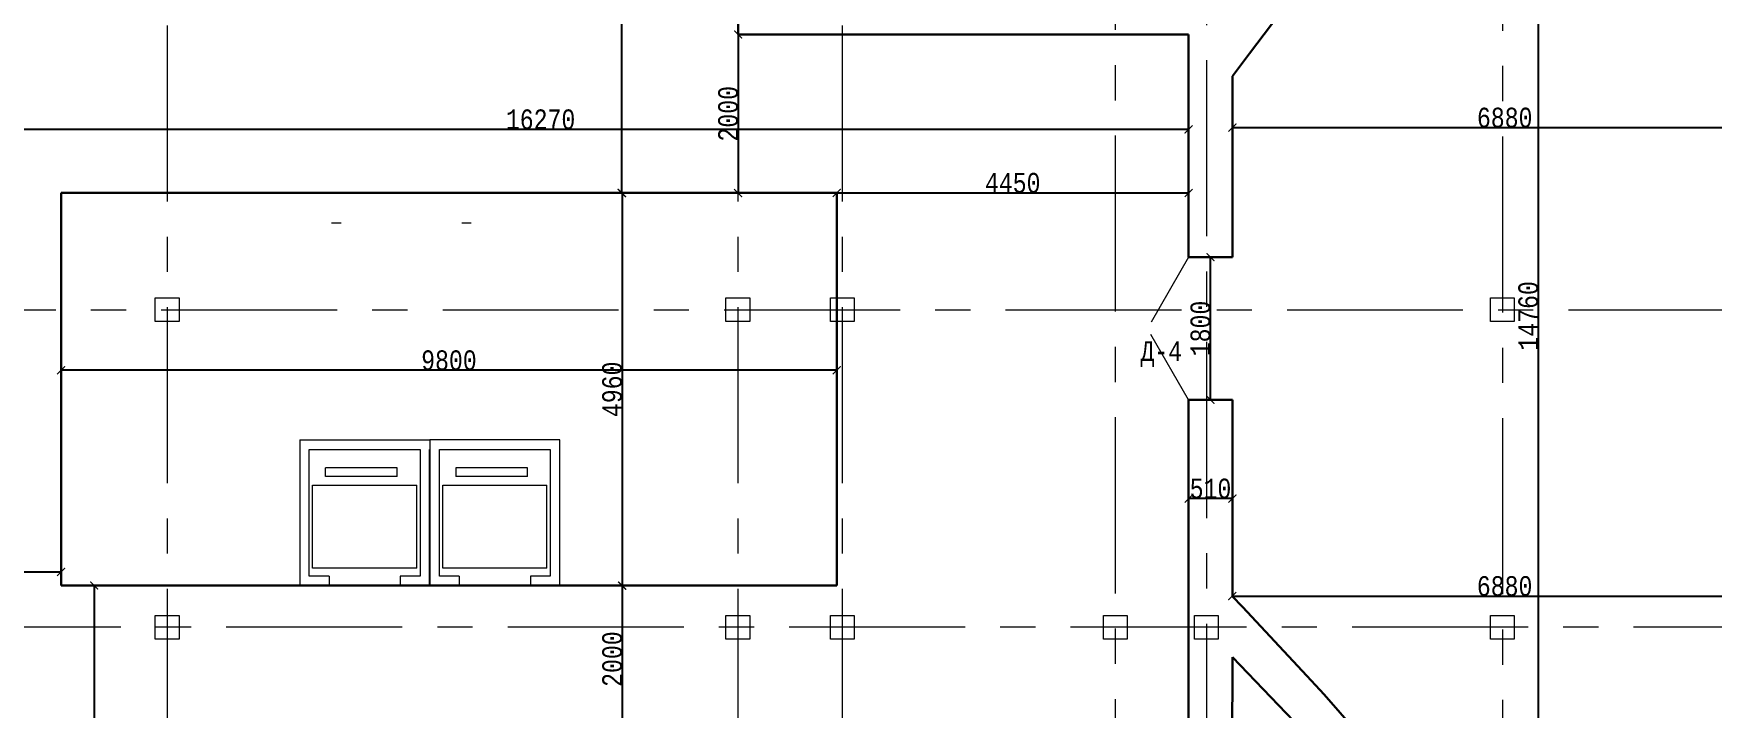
# Model space of a CAD drawing. Header units: millimetres. Extents: x -689206 to 4969298, y -1019800 to 703299.
# Drawn here: x 68225 to 89436, y -356477 to -347960 of the extents above; entities that cross this region are included whole.
import ezdxf

# ---------------------------------------------------------------- set-up
doc = ezdxf.new("R2010")
doc.units = ezdxf.units.MM
doc.linetypes.add('осеваяX2', pattern=[101.6, 63.5, -12.7, 12.7, -12.7])
for name, color, linetype, lineweight in [('несущие', 7, 'Continuous', 30), ('РАЗМЕРЫ', 7, 'Continuous', 9), ('стены', 7, 'Continuous', 20)]:
    doc.layers.add(name, color=color, linetype=linetype, lineweight=lineweight)
doc.styles.add('Аннотативный', font='isocteur.ttf', dxfattribs={"width": 0.7, "height": 250})
doc.dimstyles.new('Аннотативный', dxfattribs={"dimscale": 0, "dimtxt": 250, "dimasz": 100, "dimexe": 1.25, "dimexo": 0.625, "dimtad": 1, "dimdec": 0, "dimtxsty": 'Аннотативный', "dimblk": 'ARCHTICK', "dimcen": 2.5, "dimadec": 0, "dimazin": 0, "dimtfac": 1, "dimtdec": 0, "dimtmove": 0, "dimatfit": 3, "dimfxl": 1, "dimarcsym": 0})

# ---------------------------------------------------------------- blocks, each defined once
blk = doc.blocks.new('_ArchTick')
at = {"color": 0, "linetype": 'ByBlock', "const_width": 0.15}
blk.add_lwpolyline([(-0.5, -0.5), (0.5, 0.5)], dxfattribs=at)
blk = doc.blocks.new('*D1710')
at = {"layer": 'Defpoints', "color": 0, "lineweight": 20, "transparency": 16777216}
for p in [(83372, -349147), (90252, -349147), (90252, -349147)]:
    blk.add_point(p, dxfattribs=at)
at = {"layer": 'стены', "color": 0, "lineweight": -2, "transparency": 16777216}
for p, q in [((83372, -349147), (83372, -349146)), ((83372, -349147), (90252, -349147)), ((90252, -349147), (90252, -349146))]:
    blk.add_line(p, q, dxfattribs=at)
at = {"layer": 'стены', "color": 0, "lineweight": -2, "transparency": 16777216, "xscale": 100, "yscale": 100, "zscale": 100, "rotation": 180}
blk.add_blockref('_ArchTick', (83372, -349147), dxfattribs=at)
at = {"layer": 'стены', "color": 0, "lineweight": -2, "transparency": 16777216, "xscale": 100, "yscale": 100, "zscale": 100}
blk.add_blockref('_ArchTick', (90252, -349147), dxfattribs=at)
at = {"layer": 'стены', "color": 0, "lineweight": 5, "transparency": 16777216, "insert": (86812, -349022), "char_height": 250, "attachment_point": 5, "style": 'Аннотативный'}
blk.add_mtext('6880', dxfattribs=at)
blk = doc.blocks.new('*D1798')
at = {"layer": 'Defpoints', "color": 0, "linetype": 'ByBlock', "lineweight": 20, "transparency": 16777216}
for p in [(87236, -344145), (87236, -358901), (87236, -358901)]:
    blk.add_point(p, dxfattribs=at)
at = {"layer": 'РАЗМЕРЫ', "color": 0, "linetype": 'ByBlock', "lineweight": -2, "transparency": 16777216}
for p, q in [((87236, -344145), (87236, -358901)), ((87237, -344145), (87237, -344145)), ((87237, -358901), (87237, -358901))]:
    blk.add_line(p, q, dxfattribs=at)
at = {"layer": 'РАЗМЕРЫ', "color": 0, "linetype": 'ByBlock', "lineweight": -2, "transparency": 16777216, "xscale": 100, "yscale": 100, "zscale": 100}
for p, rotation in [((87236, -344145), 90), ((87236, -358901), 270)]:
    blk.add_blockref('_ArchTick', p, dxfattribs=dict(at, rotation=rotation))
at = {"layer": 'РАЗМЕРЫ', "color": 0, "linetype": 'ByBlock', "lineweight": 5, "transparency": 16777216, "insert": (87111, -351523), "char_height": 250, "attachment_point": 5, "rotation": 90, "style": 'Аннотативный'}
blk.add_mtext('14760', dxfattribs=at)
blk = doc.blocks.new('*D1785')
at = {"layer": 'Defpoints', "color": 0, "linetype": 'ByBlock', "lineweight": 30, "transparency": 16777216}
for p in [(83095, -350782), (83095, -350782), (83095, -352582)]:
    blk.add_point(p, dxfattribs=at)
at = {"layer": 'РАЗМЕРЫ', "color": 0, "linetype": 'ByBlock', "lineweight": -2, "transparency": 16777216}
for p, q in [((83095, -352582), (83095, -350782)), ((83096, -350782), (83096, -350782)), ((83096, -352582), (83096, -352582))]:
    blk.add_line(p, q, dxfattribs=at)
at = {"layer": 'РАЗМЕРЫ', "color": 0, "linetype": 'ByBlock', "lineweight": -2, "transparency": 16777216, "xscale": 100, "yscale": 100, "zscale": 100}
for p, rotation in [((83095, -350782), 90), ((83095, -352582), 270)]:
    blk.add_blockref('_ArchTick', p, dxfattribs=dict(at, rotation=rotation))
at = {"layer": 'РАЗМЕРЫ', "color": 0, "linetype": 'ByBlock', "lineweight": 5, "transparency": 16777216, "insert": (82969, -351682), "char_height": 250, "attachment_point": 5, "rotation": 90, "style": 'Аннотативный'}
blk.add_mtext('1800', dxfattribs=at)
blk = doc.blocks.new('*D1835')
at = {"layer": 'Defpoints', "color": 0, "linetype": 'ByBlock', "lineweight": 20, "transparency": 16777216}
for p in [(83370, -355061), (90252, -355060), (90252, -355060)]:
    blk.add_point(p, dxfattribs=at)
at = {"layer": 'РАЗМЕРЫ', "color": 0, "linetype": 'ByBlock', "lineweight": -2, "transparency": 16777216}
for p, q in [((83370, -355060), (83370, -355059)), ((83370, -355060), (90252, -355060)), ((90252, -355060), (90252, -355059))]:
    blk.add_line(p, q, dxfattribs=at)
at = {"layer": 'РАЗМЕРЫ', "color": 0, "linetype": 'ByBlock', "lineweight": -2, "transparency": 16777216, "xscale": 100, "yscale": 100, "zscale": 100, "rotation": 180}
blk.add_blockref('_ArchTick', (83370, -355060), dxfattribs=at)
at = {"layer": 'РАЗМЕРЫ', "color": 0, "linetype": 'ByBlock', "lineweight": -2, "transparency": 16777216, "xscale": 100, "yscale": 100, "zscale": 100}
blk.add_blockref('_ArchTick', (90252, -355060), dxfattribs=at)
at = {"layer": 'РАЗМЕРЫ', "color": 0, "linetype": 'ByBlock', "lineweight": 5, "transparency": 16777216, "insert": (86811, -354935), "char_height": 250, "attachment_point": 5, "style": 'Аннотативный'}
blk.add_mtext('6880', dxfattribs=at)
blk = doc.blocks.new('*D1855')
at = {"layer": 'Defpoints', "color": 0, "linetype": 'ByBlock', "lineweight": 20, "transparency": 16777216}
for p in [(68573, -349972), (78373, -349972), (68573, -352210)]:
    blk.add_point(p, dxfattribs=at)
at = {"layer": 'РАЗМЕРЫ', "color": 0, "linetype": 'ByBlock', "lineweight": -2, "transparency": 16777216}
for p, q in [((68573, -349972), (68573, -352211)), ((78373, -349972), (78373, -352211)), ((78373, -352210), (68573, -352210))]:
    blk.add_line(p, q, dxfattribs=at)
at = {"layer": 'РАЗМЕРЫ', "color": 0, "linetype": 'ByBlock', "lineweight": -2, "transparency": 16777216, "xscale": 100, "yscale": 100, "zscale": 100, "rotation": 180}
blk.add_blockref('_ArchTick', (68573, -352210), dxfattribs=at)
at = {"layer": 'РАЗМЕРЫ', "color": 0, "linetype": 'ByBlock', "lineweight": -2, "transparency": 16777216, "xscale": 100, "yscale": 100, "zscale": 100}
blk.add_blockref('_ArchTick', (78373, -352210), dxfattribs=at)
at = {"layer": 'РАЗМЕРЫ', "color": 0, "linetype": 'ByBlock', "lineweight": 5, "transparency": 16777216, "insert": (73473, -352085), "char_height": 250, "attachment_point": 5, "style": 'Аннотативный'}
blk.add_mtext('9800', dxfattribs=at)
blk = doc.blocks.new('*D1856')
at = {"layer": 'Defpoints', "color": 0, "linetype": 'ByBlock', "lineweight": 30, "transparency": 16777216}
for p in [(75654, -342793), (75654, -349972), (75654, -349972)]:
    blk.add_point(p, dxfattribs=at)
at = {"layer": 'РАЗМЕРЫ', "color": 0, "linetype": 'ByBlock', "lineweight": -2, "transparency": 16777216}
for p, q in [((75654, -342793), (75655, -342793)), ((75654, -342793), (75654, -349972)), ((75654, -349972), (75655, -349972))]:
    blk.add_line(p, q, dxfattribs=at)
at = {"layer": 'РАЗМЕРЫ', "color": 0, "linetype": 'ByBlock', "lineweight": -2, "transparency": 16777216, "xscale": 100, "yscale": 100, "zscale": 100}
for p, rotation in [((75654, -342793), 90), ((75654, -349972), 270)]:
    blk.add_blockref('_ArchTick', p, dxfattribs=dict(at, rotation=rotation))
at = {"layer": 'РАЗМЕРЫ', "color": 0, "linetype": 'ByBlock', "lineweight": 5, "transparency": 16777216, "insert": (75528, -346382), "char_height": 250, "attachment_point": 5, "rotation": 90, "style": 'Аннотативный'}
blk.add_mtext('7690', dxfattribs=at)
blk = doc.blocks.new('*D1857')
at = {"layer": 'Defpoints', "color": 0, "linetype": 'ByBlock', "lineweight": 20, "transparency": 16777216}
for p in [(66573, -354755), (68573, -354755), (68573, -354755)]:
    blk.add_point(p, dxfattribs=at)
at = {"layer": 'РАЗМЕРЫ', "color": 0, "linetype": 'ByBlock', "lineweight": -2, "transparency": 16777216}
for p, q in [((66573, -354755), (66573, -354754)), ((66573, -354755), (68573, -354755)), ((68573, -354755), (68573, -354754))]:
    blk.add_line(p, q, dxfattribs=at)
at = {"layer": 'РАЗМЕРЫ', "color": 0, "linetype": 'ByBlock', "lineweight": -2, "transparency": 16777216, "xscale": 100, "yscale": 100, "zscale": 100, "rotation": 180}
blk.add_blockref('_ArchTick', (66573, -354755), dxfattribs=at)
at = {"layer": 'РАЗМЕРЫ', "color": 0, "linetype": 'ByBlock', "lineweight": -2, "transparency": 16777216, "xscale": 100, "yscale": 100, "zscale": 100}
blk.add_blockref('_ArchTick', (68573, -354755), dxfattribs=at)
at = {"layer": 'РАЗМЕРЫ', "color": 0, "linetype": 'ByBlock', "lineweight": 5, "transparency": 16777216, "insert": (67573, -354630), "char_height": 250, "attachment_point": 5, "style": 'Аннотативный'}
blk.add_mtext('2000', dxfattribs=at)
blk = doc.blocks.new('*D1858')
at = {"layer": 'Defpoints', "color": 0, "linetype": 'ByBlock', "lineweight": 20, "transparency": 16777216}
for p in [(77127, -347972), (77127, -349972), (77127, -349972)]:
    blk.add_point(p, dxfattribs=at)
at = {"layer": 'РАЗМЕРЫ', "color": 0, "linetype": 'ByBlock', "lineweight": -2, "transparency": 16777216}
for p, q in [((77127, -347972), (77127, -349972)), ((77128, -347972), (77129, -347972)), ((77128, -349972), (77129, -349972))]:
    blk.add_line(p, q, dxfattribs=at)
at = {"layer": 'РАЗМЕРЫ', "color": 0, "linetype": 'ByBlock', "lineweight": -2, "transparency": 16777216, "xscale": 100, "yscale": 100, "zscale": 100}
for p, rotation in [((77127, -347972), 90), ((77127, -349972), 270)]:
    blk.add_blockref('_ArchTick', p, dxfattribs=dict(at, rotation=rotation))
at = {"layer": 'РАЗМЕРЫ', "color": 0, "linetype": 'ByBlock', "lineweight": 5, "transparency": 16777216, "insert": (77002, -348972), "char_height": 250, "attachment_point": 5, "rotation": 90, "style": 'Аннотативный'}
blk.add_mtext('2000', dxfattribs=at)
blk = doc.blocks.new('*D1859')
at = {"layer": 'Defpoints', "color": 0, "linetype": 'ByBlock', "lineweight": 20, "transparency": 16777216}
for p in [(75653, -349972), (75656, -354929), (75661, -354929)]:
    blk.add_point(p, dxfattribs=at)
at = {"layer": 'РАЗМЕРЫ', "color": 0, "linetype": 'ByBlock', "lineweight": -2, "transparency": 16777216}
for p, q in [((75653, -349972), (75663, -349972)), ((75661, -349972), (75661, -354929)), ((75656, -354929), (75663, -354929))]:
    blk.add_line(p, q, dxfattribs=at)
at = {"layer": 'РАЗМЕРЫ', "color": 0, "linetype": 'ByBlock', "lineweight": -2, "transparency": 16777216, "xscale": 100, "yscale": 100, "zscale": 100}
for p, rotation in [((75661, -349972), 90), ((75661, -354929), 270)]:
    blk.add_blockref('_ArchTick', p, dxfattribs=dict(at, rotation=rotation))
at = {"layer": 'РАЗМЕРЫ', "color": 0, "linetype": 'ByBlock', "lineweight": 5, "transparency": 16777216, "insert": (75536, -352450), "char_height": 250, "attachment_point": 5, "rotation": 90, "style": 'Аннотативный'}
blk.add_mtext('4960', dxfattribs=at)
blk = doc.blocks.new('*D1860')
at = {"layer": 'Defpoints', "color": 0, "linetype": 'ByBlock', "lineweight": 30, "transparency": 16777216}
for p in [(75656, -354929), (75663, -356782), (76274, -356782)]:
    blk.add_point(p, dxfattribs=at)
at = {"layer": 'РАЗМЕРЫ', "color": 0, "linetype": 'ByBlock', "lineweight": -2, "transparency": 16777216}
for p, q in [((75656, -354929), (75664, -354929)), ((75663, -354929), (75663, -356782)), ((76273, -356782), (75661, -356782))]:
    blk.add_line(p, q, dxfattribs=at)
at = {"layer": 'РАЗМЕРЫ', "color": 0, "linetype": 'ByBlock', "lineweight": -2, "transparency": 16777216, "xscale": 100, "yscale": 100, "zscale": 100}
for p, rotation in [((75663, -354929), 90), ((75663, -356782), 270)]:
    blk.add_blockref('_ArchTick', p, dxfattribs=dict(at, rotation=rotation))
at = {"layer": 'РАЗМЕРЫ', "color": 0, "linetype": 'ByBlock', "lineweight": 5, "transparency": 16777216, "insert": (75537, -355855), "char_height": 250, "attachment_point": 5, "rotation": 90, "style": 'Аннотативный'}
blk.add_mtext('2000', dxfattribs=at)
blk = doc.blocks.new('*D2196')
at = {"layer": 'Defpoints', "color": 0, "linetype": 'ByBlock', "lineweight": 5, "ltscale": 35, "transparency": 16777216}
for p in [(82818, -353620), (83372, -353620), (82818, -353830)]:
    blk.add_point(p, dxfattribs=at)
at = {"layer": 'РАЗМЕРЫ', "color": 0, "linetype": 'ByBlock', "lineweight": -2, "ltscale": 35, "transparency": 16777216}
for p, q in [((82818, -353621), (82818, -353831)), ((83372, -353621), (83372, -353831)), ((83372, -353830), (82818, -353830))]:
    blk.add_line(p, q, dxfattribs=at)
at = {"layer": 'РАЗМЕРЫ', "color": 0, "linetype": 'ByBlock', "lineweight": -2, "ltscale": 35, "transparency": 16777216, "xscale": 100, "yscale": 100, "zscale": 100, "rotation": 180}
blk.add_blockref('_ArchTick', (82818, -353830), dxfattribs=at)
at = {"layer": 'РАЗМЕРЫ', "color": 0, "linetype": 'ByBlock', "lineweight": -2, "ltscale": 35, "transparency": 16777216, "xscale": 100, "yscale": 100, "zscale": 100}
blk.add_blockref('_ArchTick', (83372, -353830), dxfattribs=at)
at = {"layer": 'РАЗМЕРЫ', "color": 0, "linetype": 'ByBlock', "lineweight": 5, "ltscale": 35, "transparency": 16777216, "insert": (83095, -353704), "char_height": 250, "attachment_point": 5, "style": 'Аннотативный'}
blk.add_mtext('510', dxfattribs=at)
blk = doc.blocks.new('*D2197')
at = {"layer": 'Defpoints', "color": 0, "linetype": 'ByBlock', "lineweight": 5, "ltscale": 35, "transparency": 16777216}
for p in [(66443, -347972), (82818, -347972), (66443, -349170)]:
    blk.add_point(p, dxfattribs=at)
at = {"layer": 'РАЗМЕРЫ', "color": 0, "linetype": 'ByBlock', "lineweight": -2, "ltscale": 35, "transparency": 16777216}
for p, q in [((66443, -347972), (66443, -349171)), ((82818, -347972), (82818, -349171)), ((82818, -349170), (66443, -349170))]:
    blk.add_line(p, q, dxfattribs=at)
at = {"layer": 'РАЗМЕРЫ', "color": 0, "linetype": 'ByBlock', "lineweight": -2, "ltscale": 35, "transparency": 16777216, "xscale": 100, "yscale": 100, "zscale": 100, "rotation": 180}
blk.add_blockref('_ArchTick', (66443, -349170), dxfattribs=at)
at = {"layer": 'РАЗМЕРЫ', "color": 0, "linetype": 'ByBlock', "lineweight": -2, "ltscale": 35, "transparency": 16777216, "xscale": 100, "yscale": 100, "zscale": 100}
blk.add_blockref('_ArchTick', (82818, -349170), dxfattribs=at)
at = {"layer": 'РАЗМЕРЫ', "color": 0, "linetype": 'ByBlock', "lineweight": 5, "ltscale": 35, "transparency": 16777216, "insert": (74631, -349044), "char_height": 250, "attachment_point": 5, "style": 'Аннотативный'}
blk.add_mtext('16270', dxfattribs=at)
blk = doc.blocks.new('*D2198')
at = {"layer": 'Defpoints', "color": 0, "linetype": 'ByBlock', "lineweight": 5, "ltscale": 35, "transparency": 16777216}
for p in [(78373, -349972), (82818, -349972), (82818, -349972)]:
    blk.add_point(p, dxfattribs=at)
at = {"layer": 'РАЗМЕРЫ', "color": 0, "linetype": 'ByBlock', "lineweight": -2, "ltscale": 35, "transparency": 16777216}
for p, q in [((78373, -349971), (78373, -349971)), ((78373, -349972), (82818, -349972)), ((82818, -349971), (82818, -349971))]:
    blk.add_line(p, q, dxfattribs=at)
at = {"layer": 'РАЗМЕРЫ', "color": 0, "linetype": 'ByBlock', "lineweight": -2, "ltscale": 35, "transparency": 16777216, "xscale": 100, "yscale": 100, "zscale": 100, "rotation": 180}
blk.add_blockref('_ArchTick', (78373, -349972), dxfattribs=at)
at = {"layer": 'РАЗМЕРЫ', "color": 0, "linetype": 'ByBlock', "lineweight": -2, "ltscale": 35, "transparency": 16777216, "xscale": 100, "yscale": 100, "zscale": 100}
blk.add_blockref('_ArchTick', (82818, -349972), dxfattribs=at)
at = {"layer": 'РАЗМЕРЫ', "color": 0, "linetype": 'ByBlock', "lineweight": 5, "ltscale": 35, "transparency": 16777216, "insert": (80596, -349846), "char_height": 250, "attachment_point": 5, "style": 'Аннотативный'}
blk.add_mtext('4450', dxfattribs=at)
blk = doc.blocks.new('*D2199')
at = {"layer": 'Defpoints', "color": 0, "linetype": 'ByBlock', "lineweight": 5, "ltscale": 35, "transparency": 16777216}
for p in [(68573, -354927), (68573, -360177), (68990, -360177)]:
    blk.add_point(p, dxfattribs=at)
at = {"layer": 'РАЗМЕРЫ', "color": 0, "linetype": 'ByBlock', "lineweight": -2, "ltscale": 35, "transparency": 16777216}
for p, q in [((68573, -354927), (68991, -354927)), ((68990, -354927), (68990, -360177)), ((68573, -360177), (68991, -360177))]:
    blk.add_line(p, q, dxfattribs=at)
at = {"layer": 'РАЗМЕРЫ', "color": 0, "linetype": 'ByBlock', "lineweight": -2, "ltscale": 35, "transparency": 16777216, "xscale": 100, "yscale": 100, "zscale": 100}
for p, rotation in [((68990, -354927), 90), ((68990, -360177), 270)]:
    blk.add_blockref('_ArchTick', p, dxfattribs=dict(at, rotation=rotation))
at = {"layer": 'РАЗМЕРЫ', "color": 0, "linetype": 'ByBlock', "lineweight": 5, "ltscale": 35, "transparency": 16777216, "insert": (68864, -357552), "char_height": 250, "attachment_point": 5, "rotation": 90, "style": 'Аннотативный'}
blk.add_mtext('5250', dxfattribs=at)

msp = doc.modelspace()

# ---------------------------------------------------------------- linework, layer by layer
at = {"layer": 'несущие', "color": 18, "linetype": 'ByBlock', "lineweight": 30, "true_color": 0x000000}
msp.add_line((84367.6, -356126.4), (84311.2, -356066), dxfattribs=at)
at = {"layer": 'РАЗМЕРЫ', "linetype": 'осеваяX2', "lineweight": 5, "ltscale": 35}
for p, q in [((69912.8, -330076.4), (69912.8, -379917.7)), ((77122.8, -330076.4), (77122.8, -379917.7)), ((81892.8, -379917.7), (81892.8, -330076.4)), ((83042.5, -344740.3), (83042.5, -379917.7)), ((108442.7, -355453.3), (41390, -355453.3))]:
    msp.add_line(p, q, dxfattribs=at)
at = {"layer": 'РАЗМЕРЫ', "linetype": 'ByBlock', "lineweight": 30}
for p, q in [((84404.7, -347128.3), (83588.2, -348212.3)), ((77127.3, -347971.8), (77127.3, -347591.8)), ((82816.8, -347971.8), (77127.3, -347971.8)), ((82816.8, -347971.8), (82818.3, -347971.8)), ((83588.2, -348212.3), (83371.8, -348499.5)), ((68572.7, -354927.4), (68572.7, -349971.8)), ((78372.8, -349971.8), (68572.7, -349971.8)), ((78372.8, -354927.4), (78372.8, -349971.8)), ((83371.1, -355061.6), (83371.8, -352581.8)), ((68572.7, -354927.4), (76697.7, -354927.4)), ((76697.7, -354927.4), (78372.8, -354927.4)), ((83500, -355197.5), (83370.1, -355060.5)), ((84311.2, -356066), (83500, -355197.5)), ((83370.1, -358764.2), (83370.9, -355830.1)), ((84149.7, -356640.1), (83370.9, -355830.1))]:
    msp.add_line(p, q, dxfattribs=at)
at = {"layer": 'РАЗМЕРЫ', "linetype": 'ByBlock', "lineweight": 20}
for p, q in [((75275.6, -349971.8), (73755.6, -349971.8)), ((72110, -350351.8), (71990, -350351.8)), ((73755.6, -350351.8), (73635.6, -350351.8))]:
    msp.add_line(p, q, dxfattribs=at)
at = {"layer": 'РАЗМЕРЫ', "linetype": 'ByBlock', "lineweight": 13}
for p, q in [((71588, -353089.1), (71588, -354929.1)), ((71588, -353089.1), (73233.6, -353089.1)), ((73233.6, -353089.1), (73233.6, -354929.1)), ((74873.6, -353089.1), (73233.6, -353089.1)), ((74873.6, -353209.1), (74873.6, -353089.1)), ((73228, -354929.1), (73228, -353209.1)), ((74873.6, -354929.1), (74873.6, -353209.1)), ((71914, -353549.1), (71914, -353439.1)), ((72820, -353549.1), (72820, -353439.1)), ((74465.6, -353549.1), (74465.6, -353439.1))]:
    msp.add_line(p, q, dxfattribs=at)
at = {"layer": 'РАЗМЕРЫ', "lineweight": 30}
for p, q in [((84367.6, -356126.4), (84531.5, -356301.9)), ((84531.5, -356301.9), (86799, -358900.5))]:
    msp.add_line(p, q, dxfattribs=at)
at = {"layer": 'стены', "linetype": 'осеваяX2', "lineweight": 5, "ltscale": 35}
for p, q in [((78442.7, -330076.4), (78442.7, -379917.7)), ((86782.8, -331477.9), (86782.8, -379917.7)), ((41390, -351445.4), (108442.7, -351445.4))]:
    msp.add_line(p, q, dxfattribs=at)
at = {"layer": 'стены', "lineweight": 30}
for p, q in [((82818.3, -350781.5), (82818.3, -347971.8)), ((83371.8, -350781.5), (83371.8, -348499.5)), ((82818.3, -350781.5), (83371.8, -350781.5)), ((82818.3, -358721.3), (82818.3, -352581.9)), ((83371.8, -352581.9), (82818.3, -352581.9))]:
    msp.add_line(p, q, dxfattribs=at)
at = {"layer": 'стены', "lineweight": 9}
for p, q in [((82818.3, -350781.5), (82344.5, -351602.1)), ((82818.3, -352581.9), (82343, -351758.6))]:
    msp.add_line(p, q, dxfattribs=at)
at = {"layer": 'стены', "color": 18, "lineweight": 13, "true_color": 0x000000}
for p, q in [((71708, -354809.1), (71708, -353209.1)), ((71708, -353209.1), (73108, -353209.1)), ((73108, -353209.1), (73108, -354809.1)), ((73353.6, -354809.1), (73353.6, -353209.1)), ((73353.6, -353209.1), (74753.6, -353209.1)), ((74753.6, -353209.1), (74753.6, -354809.1)), ((72820, -353439.1), (71914, -353439.1)), ((72820, -353549.1), (71914, -353549.1)), ((74465.6, -353439.1), (73559.6, -353439.1)), ((73559.6, -353439.1), (73559.6, -353549.1)), ((74465.6, -353549.1), (73559.6, -353549.1)), ((74465.6, -353549.1), (74263.2, -353549.1)), ((71750, -354706.1), (71750, -353659.1)), ((71750, -353659.1), (73066, -353659.1)), ((73066, -354706.1), (73066, -353659.1)), ((73395.6, -354706.1), (73395.6, -353659.1)), ((73395.6, -353659.1), (74711.6, -353659.1)), ((74711.6, -354706.1), (74711.6, -353659.1)), ((71958, -354809.1), (71708, -354809.1)), ((73066, -354706.1), (71750, -354706.1)), ((71958, -354809.1), (71958, -354929.1)), ((73108, -354809.1), (72858, -354809.1)), ((72858, -354809.1), (72858, -354929.1)), ((73108, -354809.1), (73066, -354809.1)), ((73603.6, -354809.1), (73353.6, -354809.1)), ((74711.6, -354706.1), (73395.6, -354706.1)), ((73603.6, -354809.1), (73603.6, -354929.1)), ((74753.6, -354809.1), (74503.6, -354809.1)), ((74503.6, -354809.1), (74503.6, -354929.1)), ((74753.6, -354809.1), (74711.6, -354809.1))]:
    msp.add_line(p, q, dxfattribs=at)
at = {"layer": 'стены', "color": 18, "lineweight": 25, "true_color": 0x000000}
msp.add_line((75655.6, -354929.1), (75285.6, -354929.1), dxfattribs=at)
at = {"layer": 'стены', "lineweight": 20}
for points in [[(69762.8, -351295.4), (70062.8, -351295.4), (70062.8, -351595.4), (69762.8, -351595.4)], [(76972.8, -351295.4), (77272.8, -351295.4), (77272.8, -351595.4), (76972.8, -351595.4)], [(78292.7, -351295.4), (78592.7, -351295.4), (78592.7, -351595.4), (78292.7, -351595.4)], [(86632.8, -351295.4), (86932.8, -351295.4), (86932.8, -351595.4), (86632.8, -351595.4)], [(69762.8, -355303.3), (70062.8, -355303.3), (70062.8, -355603.3), (69762.8, -355603.3)], [(76972.8, -355303.3), (77272.8, -355303.3), (77272.8, -355603.3), (76972.8, -355603.3)], [(78292.7, -355303.3), (78592.7, -355303.3), (78592.7, -355603.3), (78292.7, -355603.3)], [(81742.8, -355303.3), (82042.8, -355303.3), (82042.8, -355603.3), (81742.8, -355603.3)], [(86632.8, -355303.3), (86932.8, -355303.3), (86932.8, -355603.3), (86632.8, -355603.3)]]:
    msp.add_lwpolyline(points, close=True, dxfattribs=at)
at = {"layer": 'стены'}
msp.add_lwpolyline([(82892.5, -355303.3), (83192.5, -355303.3), (83192.5, -355603.3), (82892.5, -355603.3)], close=True, dxfattribs=at)

# ---------------------------------------------------------------- texts
at = {"layer": 'РАЗМЕРЫ', "lineweight": 20, "ltscale": 150, "insert": (82210, -351842.5), "char_height": 250, "width": 922.913, "attachment_point": 1, "style": 'Аннотативный'}
msp.add_mtext('Д-4', dxfattribs=at)

# ---------------------------------------------------------------- dimensions: what is measured, and where the dimension line sits
at = {"layer": 'РАЗМЕРЫ', "linetype": 'ByBlock', "lineweight": 5}
for base, p1, p2, text, picture, middle in [((75653.8, -349971.8), (75653.8, -342792.8), (75653.8, -349971.8), '7690', '*D1856', (75528.2, -346382.3)), ((75661.4, -354929.1), (75652.5, -349971.8), (75655.6, -354929.1), '4960', '*D1859', (75535.7, -352450.5)), ((75662.6, -356781.7), (75655.6, -354929.1), (76274, -356781.7), '2000', '*D1860', (75537, -355855.4))]:
    dim = msp.add_linear_dim(base=base, p1=p1, p2=p2, angle=90, text=text, dimstyle='Аннотативный', dxfattribs=at)
    dim.commit()
    dim.dimension.update_dxf_attribs({"geometry": picture, "text_midpoint": middle})
at = {"layer": 'РАЗМЕРЫ', "color": 18, "linetype": 'ByBlock', "lineweight": 5, "true_color": 0x000000}
dim = msp.add_linear_dim(base=(87236.1, -358900.5), p1=(87236.1, -344145.4), p2=(87236.1, -358900.5), angle=90, text='14760', dimstyle='Аннотативный', dxfattribs=at)
dim.commit()
dim.dimension.update_dxf_attribs({"geometry": '*D1798', "text_midpoint": (87110.5, -351522.9)})
at = {"layer": 'РАЗМЕРЫ', "linetype": 'ByBlock', "lineweight": 5, "ltscale": 35}
for p1, p2, distance, text, picture, middle in [((82818.3, -347971.8), (66442.7, -347971.8), 1198.2, '16270', '*D2197', (74630.5, -349044.4)), ((83371.5, -353620), (82818.3, -353620), 210, '510', '*D2196', (83094.9, -353704.4))]:
    dim = msp.add_aligned_dim(p1=p1, p2=p2, distance=distance, text=text, dimstyle='Аннотативный', dxfattribs=at)
    dim.commit()
    dim.dimension.update_dxf_attribs({"geometry": picture, "text_midpoint": middle})
at = {"layer": 'РАЗМЕРЫ', "linetype": 'ByBlock', "lineweight": 5}
dim = msp.add_linear_dim(base=(77127.3, -349971.8), p1=(77127.3, -347971.8), p2=(77127.3, -349971.8), angle=90, dimstyle='Аннотативный', dxfattribs=at)
dim.commit()
dim.dimension.update_dxf_attribs({"geometry": '*D1858', "text_midpoint": (77001.7, -348971.8)})
at = {"layer": 'РАЗМЕРЫ', "linetype": 'ByBlock', "lineweight": 5, "ltscale": 35}
dim = msp.add_linear_dim(base=(82818.3, -349971.8), p1=(78372.8, -349971.8), p2=(82818.3, -349971.8), text='4450', dimstyle='Аннотативный', dxfattribs=at)
dim.commit()
dim.dimension.update_dxf_attribs({"geometry": '*D2198', "text_midpoint": (80595.6, -349846.2)})
at = {"layer": 'РАЗМЕРЫ', "linetype": 'ByBlock', "lineweight": 5}
for base, p1, p2, picture, middle in [((68572.7, -352210.2), (78372.8, -349971.8), (68572.7, -349971.8), '*D1855', (73472.8, -352084.5)), ((68572.7, -354755.4), (66572.7, -354755.4), (68572.7, -354755.4), '*D1857', (67572.7, -354629.7))]:
    dim = msp.add_linear_dim(base=base, p1=p1, p2=p2, dimstyle='Аннотативный', dxfattribs=at)
    dim.commit()
    dim.dimension.update_dxf_attribs({"geometry": picture, "text_midpoint": middle})
at = {"layer": 'РАЗМЕРЫ', "color": 18, "linetype": 'ByBlock', "lineweight": 5, "true_color": 0x000000}
dim = msp.add_aligned_dim(p1=(83095.1, -352581.9), p2=(83095.1, -350781.5), distance=0, dimstyle='Аннотативный', dxfattribs=at)
dim.commit()
dim.dimension.update_dxf_attribs({"geometry": '*D1785', "text_midpoint": (82969.4, -351681.7)})
at = {"layer": 'РАЗМЕРЫ', "linetype": 'ByBlock', "lineweight": 5}
dim = msp.add_linear_dim(base=(90252.1, -355060.4), p1=(83370.1, -355060.5), p2=(90252.1, -355060.4), text='6880', dimstyle='Аннотативный', dxfattribs=at)
dim.commit()
dim.dimension.update_dxf_attribs({"geometry": '*D1835', "text_midpoint": (86811.1, -354934.8)})
at = {"layer": 'РАЗМЕРЫ', "linetype": 'ByBlock', "lineweight": 5, "ltscale": 35}
dim = msp.add_linear_dim(base=(68990, -360177.4), p1=(68572.7, -354927.4), p2=(68572.7, -360177.4), angle=90, dimstyle='Аннотативный', dxfattribs=at)
dim.commit()
dim.dimension.update_dxf_attribs({"geometry": '*D2199', "text_midpoint": (68864.4, -357552.4)})
at = {"layer": 'стены', "lineweight": 5}
dim = msp.add_aligned_dim(p1=(83371.8, -349147.3), p2=(90252.1, -349147.3), distance=0, dimstyle='Аннотативный', dxfattribs=at)
dim.commit()
dim.dimension.update_dxf_attribs({"geometry": '*D1710', "text_midpoint": (86812, -349021.7)})

doc.saveas('drawing.dxf')
